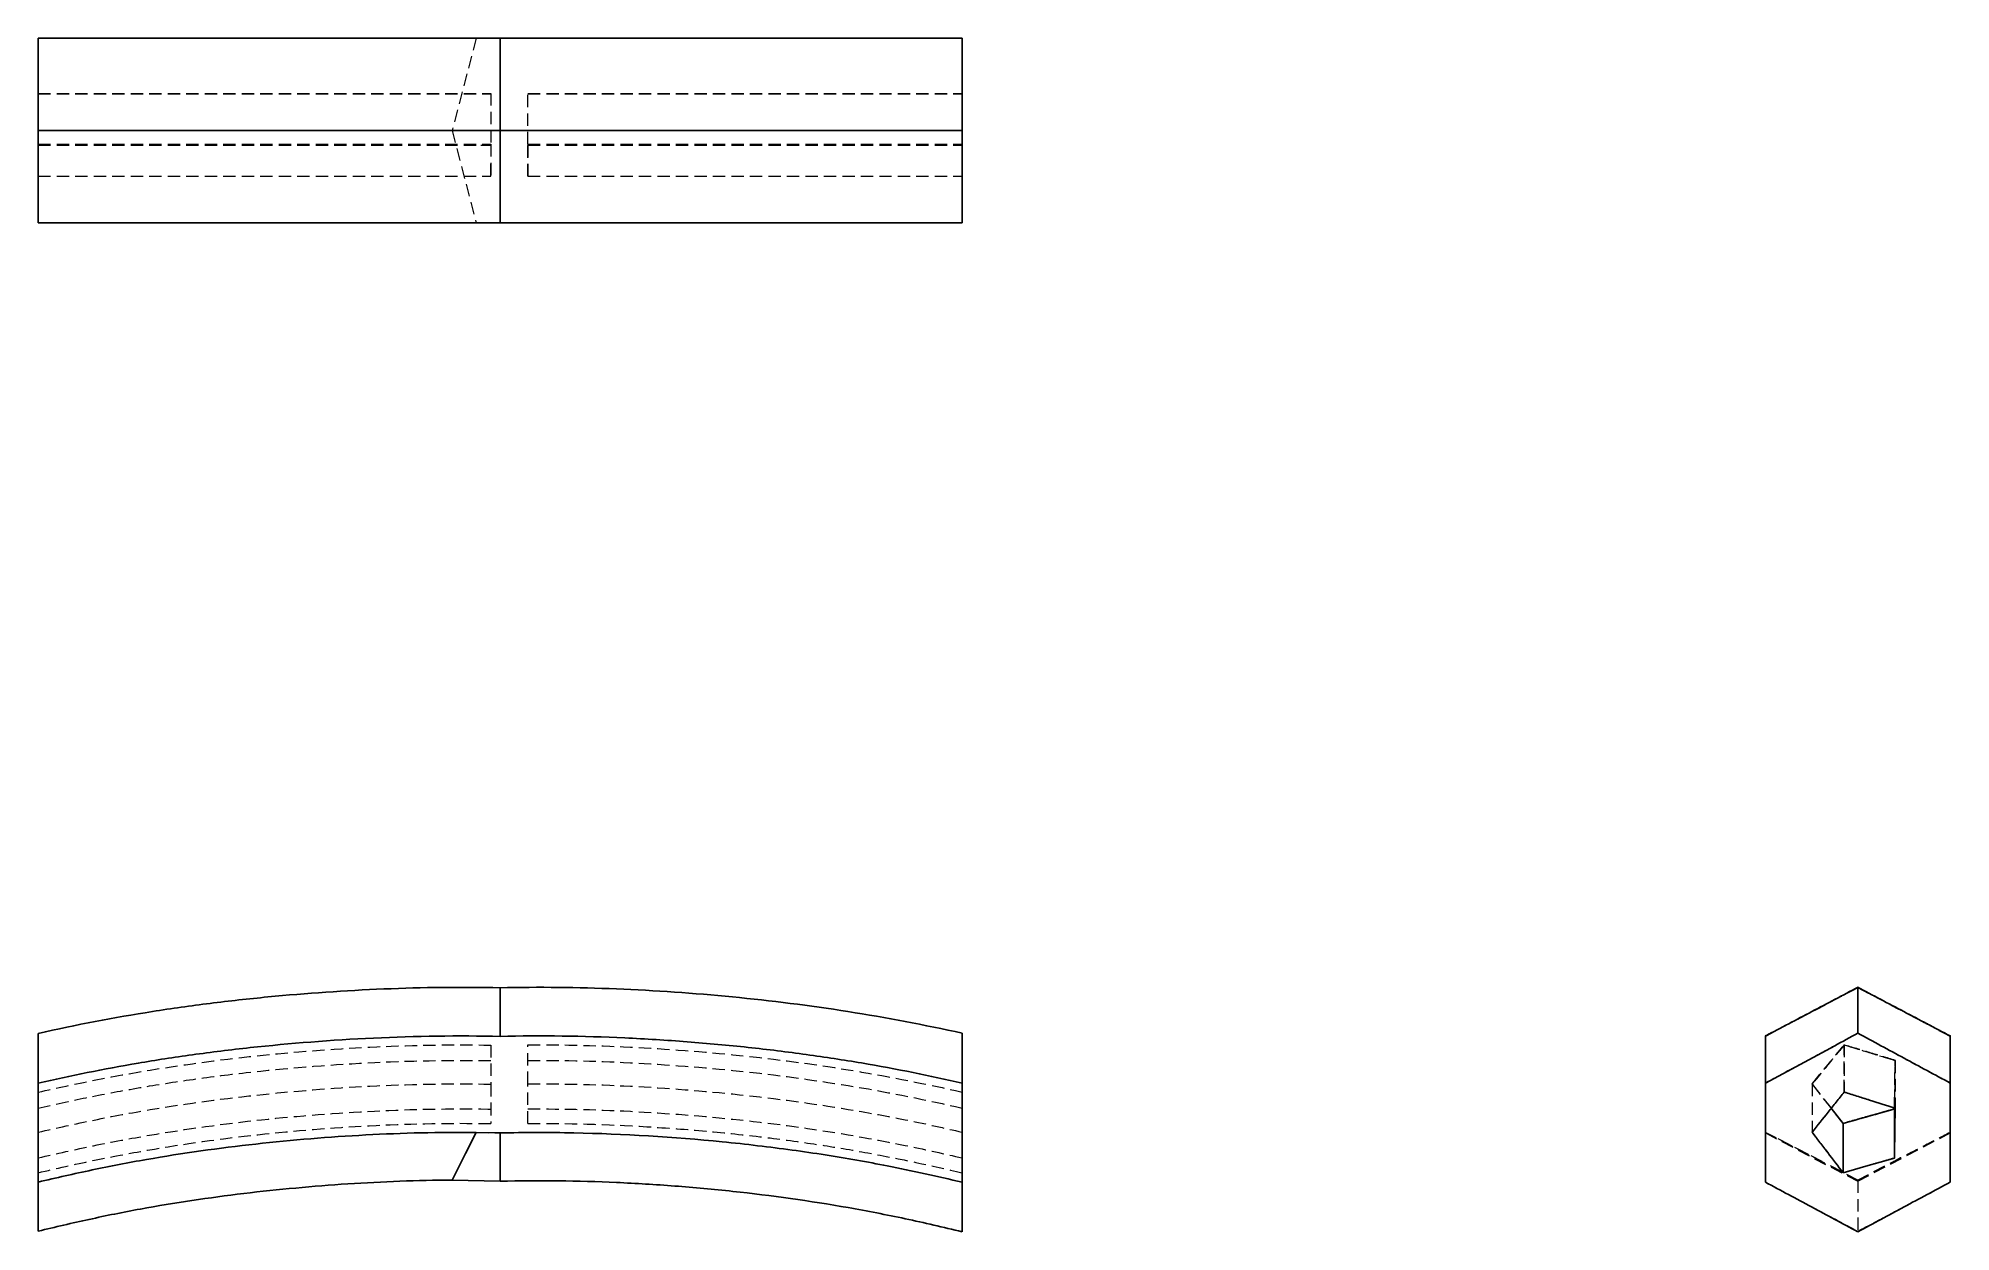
# Model space of a CAD drawing. Header units: millimetres. Extents: x 35 to 232, y 44 to 167.
import ezdxf

# ---------------------------------------------------------------- set-up
doc = ezdxf.new("R2010")
doc.units = ezdxf.units.MM
doc.linetypes.add('HIDDEN', pattern=[1.905, 1.27, -0.635])

msp = doc.modelspace()

# ---------------------------------------------------------------- linework, layer by layer
at = {"color": 7, "linetype": 'HIDDEN', "lineweight": 18}
for p, q in [((80.4, 167.2), (77.93, 157.68)), ((81.61, 161.46), (81.92, 161.46)), ((81.92, 161.46), (81.92, 161.46)), ((77.93, 157.68), (82.87, 157.68)), ((80.87, 156.18), (81.92, 156.18)), ((85.72, 156.27), (85.72, 156.18)), ((81.92, 152.98), (81.92, 154.52)), ((222.68, 69.4), (222.68, 69.39)), ((213.17, 64.13), (213.17, 64.24)), ((213.17, 64.24), (213.17, 64.01)), ((221.28, 63.5), (221.28, 63.48)), ((226.52, 61.9), (226.46, 57.01)), ((226.52, 61.89), (226.52, 61.88)), ((81.92, 59.46), (81.92, 57.5)), ((217.98, 59.48), (217.98, 59.46)), ((217.98, 59.46), (219.52, 57.5)), ((81.92, 57.5), (81.92, 55.39)), ((219.52, 57.5), (221.18, 55.39)), ((226.46, 56.88), (226.46, 57.5)), ((80.87, 55.41), (81.92, 55.39)), ((81.61, 56.89), (81.92, 56.88)), ((221.18, 55.39), (226.46, 56.88)), ((221.18, 55.41), (221.18, 55.41)), ((226.46, 56.84), (226.45, 56.81)), ((226.46, 56.9), (226.46, 56.89)), ((226.46, 56.83), (226.46, 56.9)), ((226.46, 56.9), (226.46, 56.89)), ((80.4, 54.49), (82.87, 54.43)), ((222.68, 49.58), (213.17, 54.49)), ((219, 51.48), (213.17, 54.49)), ((213.17, 54.48), (213.17, 54.12)), ((213.17, 54.43), (222.68, 49.46)), ((232.2, 54.49), (222.68, 49.58)), ((222.68, 49.46), (232.2, 54.43)), ((222.68, 49.58), (222.68, 49.46))]:
    msp.add_line(p, q, dxfattribs=at)
at = {"color": 7, "linetype": 'Continuous', "lineweight": 25}
for p, q in [((80.4, 148.17), (82.87, 148.17)), ((222.71, 69.41), (222.62, 69.46)), ((222.74, 69.46), (222.66, 69.42)), ((213.17, 64.04), (213.17, 54.13)), ((35.3, 59.57), (35.3, 49.37)), ((130.44, 59.57), (130.44, 49.36)), ((232.2, 49.36), (232.2, 59.57)), ((221.18, 55.41), (219.95, 56.98)), ((226.46, 57.01), (226.45, 56.8)), ((226.46, 57.01), (226.46, 56.84)), ((80.4, 54.49), (82.87, 54.43)), ((82.87, 54.43), (82.87, 49.46)), ((213.17, 54.48), (213.17, 54.49)), ((77.93, 49.58), (82.87, 49.46))]:
    msp.add_line(p, q, dxfattribs=at)
at = {"color": 7, "linetype": 'HIDDEN', "lineweight": 18, "flags": 128}
for points in [[(77.93, 157.68), (79.31, 152.35), (80.4, 148.17)], [(85.72, 156.18), (85.72, 154.39), (85.72, 152.98)], [(226.52, 61.9), (226.5, 60.15), (226.49, 59.87), (226.49, 59.59), (226.48, 59.21), (226.48, 58.8), (226.48, 58.64), (226.47, 58.02), (226.46, 56.9)], [(226.46, 57.5), (226.48, 58.91), (226.49, 59.66), (226.5, 60.4), (226.51, 61.14), (226.52, 61.88)], [(85.72, 55.41), (85.72, 57.69), (85.72, 59.49)], [(221.18, 55.41), (219.39, 57.69), (217.98, 59.49)], [(226.46, 56.9), (223.5, 56.07), (221.18, 55.41)]]:
    msp.add_lwpolyline(points, dxfattribs=at)
at = {"color": 7, "linetype": 'Continuous', "lineweight": 25, "flags": 128}
for points in [[(213.17, 59.57), (213.17, 53.85), (213.17, 49.36)], [(226.52, 56.99), (226.49, 54.87), (226.49, 54.59), (226.48, 54.27), (226.48, 53.79), (226.47, 53.15), (226.46, 52.5), (226.46, 51.85)], [(77.93, 49.58), (79.31, 52.33), (80.4, 54.49)], [(226.46, 51.85), (223.5, 51), (221.18, 50.32)]]:
    msp.add_lwpolyline(points, dxfattribs=at)
at = {"color": 7, "linetype": 'Continuous', "lineweight": 25}
for points, knots in [([(35.3, 167.2), (37.25, 167.2), (39.2, 167.2), (43.12, 167.2), (45.09, 167.2), (49.03, 167.2), (51, 167.2), (54.97, 167.2), (56.95, 167.2), (62.92, 167.2), (66.9, 167.2), (74.88, 167.2), (78.87, 167.2), (82.87, 167.2)], [0, 0, 0, 0, 0.125, 0.125, 0.25, 0.25, 0.375, 0.375, 0.5, 0.5, 0.75, 0.75, 1, 1, 1, 1]), ([(35.3, 167.2), (35.3, 166.38), (35.3, 165.57), (35.3, 164.75), (35.3, 163.94), (35.3, 163.12), (35.3, 162.31), (35.3, 160.77), (35.3, 159.22), (35.3, 157.68)], [0, 0, 0, 0, 0.00277459, 0.00277459, 0.00277459, 0.00554918, 0.00554918, 0.00554918, 0.01080492, 0.01080492, 0.01080492, 0.01080492]), ([(82.87, 167.2), (87.68, 167.2), (97.6, 167.2), (109.73, 167.2), (120.77, 167.2), (126.66, 167.2), (130.44, 167.2)], [0, 0, 0, 0, 0.1083452, 0.2166905, 0.2708631, 0.3792083, 0.3792083, 0.3792083, 0.3792083]), ([(130.44, 167.2), (130.44, 165.61), (130.44, 164.02), (130.44, 162.44), (130.44, 160.85), (130.44, 159.27), (130.44, 157.68)], [0, 0, 0, 0, 0.00540569, 0.00540569, 0.00540569, 0.01081138, 0.01081138, 0.01081138, 0.01081138]), ([(35.3, 157.68), (39.2, 157.68), (43.12, 157.68), (49.03, 157.68), (51.01, 157.68), (54.97, 157.68), (56.96, 157.68), (62.92, 157.68), (66.91, 157.68), (74.88, 157.68), (78.87, 157.68), (82.87, 157.68)], [0, 0, 0, 0, 0.25, 0.25, 0.375, 0.375, 0.5, 0.5, 0.75, 0.75, 1, 1, 1, 1]), ([(35.3, 157.68), (35.3, 156.87), (35.3, 156.05), (35.3, 155.24), (35.3, 154.42), (35.3, 153.61), (35.3, 152.8), (35.3, 151.25), (35.3, 149.71), (35.3, 148.17)], [0, 0, 0, 0, 0.00277453, 0.00277453, 0.00277453, 0.00554906, 0.00554906, 0.00554906, 0.01080494, 0.01080494, 0.01080494, 0.01080494]), ([(82.87, 157.68), (86.86, 157.68), (90.85, 157.68), (98.83, 157.68), (102.81, 157.68), (110.76, 157.68), (114.73, 157.68), (122.62, 157.68), (126.54, 157.68), (130.44, 157.68)], [0, 0, 0, 0, 0.25, 0.25, 0.5, 0.5, 0.75, 0.75, 1, 1, 1, 1]), ([(130.44, 157.68), (130.44, 156.89), (130.44, 156.1), (130.44, 155.3), (130.44, 154.11), (130.44, 152.93), (130.44, 151.74), (130.44, 150.55), (130.44, 149.36), (130.44, 148.17)], [0, 0, 0, 0, 0.00270285, 0.00270285, 0.00270285, 0.00675712, 0.00675712, 0.00675712, 0.0108114, 0.0108114, 0.0108114, 0.0108114]), ([(35.3, 148.17), (38.62, 148.17), (42, 148.17), (47.41, 148.17), (49.26, 148.17), (53.1, 148.17), (55.09, 148.17), (61.2, 148.17), (65.48, 148.17), (74.17, 148.17), (78.57, 148.17), (82.87, 148.17)], [0, 0, 0, 0, 0.25, 0.25, 0.375, 0.375, 0.5, 0.5, 0.75, 0.75, 1, 1, 1, 1]), ([(82.87, 148.17), (87.08, 148.17), (91.4, 148.17), (97.85, 148.17), (100, 148.17), (104.25, 148.17), (106.35, 148.17), (110.44, 148.17), (112.45, 148.17), (116.34, 148.17), (118.24, 148.17), (123.72, 148.17), (127.13, 148.17), (130.44, 148.17)], [0, 0, 0, 0, 0.25, 0.25, 0.375, 0.375, 0.5, 0.5, 0.625, 0.625, 0.75, 0.75, 1, 1, 1, 1]), ([(35.3, 64.69), (39.2, 65.57), (43.12, 66.32), (49.03, 67.25), (51.01, 67.53), (54.97, 68.03), (56.96, 68.25), (62.92, 68.82), (66.91, 69.1), (74.88, 69.43), (78.87, 69.47), (82.87, 69.39)], [0, 0, 0, 0, 0.25, 0.25, 0.375, 0.375, 0.5, 0.5, 0.75, 0.75, 1, 1, 1, 1]), ([(82.87, 69.39), (86.86, 69.48), (90.85, 69.43), (98.83, 69.11), (102.81, 68.83), (110.76, 68.06), (114.73, 67.56), (122.62, 66.32), (126.54, 65.57), (130.44, 64.71)], [0, 0, 0, 0, 0.25, 0.25, 0.5, 0.5, 0.75, 0.75, 1, 1, 1, 1]), ([(222.74, 69.46), (221.14, 68.62), (217.96, 66.94), (214.76, 65.26), (213.17, 64.42)], [0, 0, 0, 0, 0.499993, 1, 1, 1, 1]), ([(232.2, 64.42), (230.6, 65.26), (227.41, 66.94), (224.22, 68.62), (222.62, 69.46)], [0, 0, 0, 0, 0.5000059, 1, 1, 1, 1]), ([(222.68, 69.42), (222.68, 69.42), (222.68, 69.45), (222.68, 69.33), (222.68, 69.08), (222.68, 68.66), (222.68, 68.04), (222.68, 67.16), (222.68, 66.08), (222.68, 65.16), (222.68, 64.71)], [0, 0, 0, 0, 0.0302711, 0.1530465, 0.2761, 0.3992351, 0.5490205, 0.6989542, 0.8493856, 1, 1, 1, 1]), ([(35.3, 64.69), (35.3, 64.25), (35.3, 63.81), (35.3, 63.37), (35.3, 62.93), (35.3, 62.5), (35.3, 62.06), (35.3, 61.23), (35.3, 60.4), (35.3, 59.57)], [0, 0, 0, 0, 0.00277453, 0.00277453, 0.00277453, 0.00554906, 0.00554906, 0.00554906, 0.01080494, 0.01080494, 0.01080494, 0.01080494]), ([(35.3, 59.57), (38.62, 60.33), (42, 61.01), (47.41, 61.93), (49.26, 62.22), (53.1, 62.75), (55.09, 63), (61.2, 63.66), (65.48, 64), (74.17, 64.41), (78.57, 64.48), (82.87, 64.38)], [0, 0, 0, 0, 0.25, 0.25, 0.375, 0.375, 0.5, 0.5, 0.75, 0.75, 1, 1, 1, 1]), ([(82.87, 64.38), (87.08, 64.48), (91.4, 64.42), (97.85, 64.12), (100, 63.99), (104.25, 63.66), (106.35, 63.47), (110.44, 63.03), (112.45, 62.78), (116.34, 62.24), (118.24, 61.95), (123.72, 61.02), (127.13, 60.32), (130.44, 59.57)], [0, 0, 0, 0, 0.25, 0.25, 0.375, 0.375, 0.5, 0.5, 0.625, 0.625, 0.75, 0.75, 1, 1, 1, 1]), ([(130.44, 64.71), (130.44, 64.28), (130.44, 63.85), (130.44, 63.42), (130.44, 62.78), (130.44, 62.14), (130.44, 61.5), (130.44, 60.85), (130.44, 60.21), (130.44, 59.57)], [0, 0, 0, 0, 0.00270285, 0.00270285, 0.00270285, 0.00675712, 0.00675712, 0.00675712, 0.0108114, 0.0108114, 0.0108114, 0.0108114]), ([(222.68, 64.71), (221.89, 64.28), (221.1, 63.85), (220.3, 63.42), (219.11, 62.78), (217.93, 62.14), (216.74, 61.5), (215.55, 60.85), (214.36, 60.21), (213.17, 59.57)], [0, 0, 0, 0, 0.00270285, 0.00270285, 0.00270285, 0.00675712, 0.00675712, 0.00675712, 0.0108114, 0.0108114, 0.0108114, 0.0108114]), ([(213.17, 64.41), (213.17, 64.41), (213.17, 64.44), (213.17, 64.3), (213.17, 64), (213.17, 63.54), (213.17, 62.95), (213.17, 62.25), (213.17, 61.45), (213.17, 60.57), (213.17, 59.9), (213.17, 59.57)], [0, 0, 0, 0, 0.037766, 0.169476, 0.30127, 0.431247, 0.557288, 0.676081, 0.788987, 0.896459, 1, 1, 1, 1]), ([(213.17, 64.01), (213.17, 62.4), (213.17, 59.22), (213.17, 56.05), (213.17, 54.48)], [0, 0, 0, 0, 0.506262, 1, 1, 1, 1]), ([(232.2, 59.57), (230.61, 60.43), (229.02, 61.28), (227.44, 62.14), (225.85, 62.99), (224.27, 63.85), (222.68, 64.71)], [0, 0, 0, 0, 0.00540569, 0.00540569, 0.00540569, 0.01081138, 0.01081138, 0.01081138, 0.01081138]), ([(232.2, 64.41), (232.2, 64.42), (232.2, 64.44), (232.2, 64.34), (232.2, 64.13), (232.2, 63.74), (232.2, 63.14), (232.2, 62.22), (232.2, 61.06), (232.2, 60.07), (232.2, 59.57)], [0, 0, 0, 0, 0.021129, 0.134722, 0.248549, 0.362445, 0.521327, 0.680394, 0.840083, 1, 1, 1, 1]), ([(217.98, 54.51), (218.53, 55.2), (219.08, 55.89), (219.63, 56.57), (219.9, 56.92), (220.18, 57.26), (220.45, 57.61), (220.73, 57.95), (221, 58.29), (221.28, 58.64)], [0.000000016, 0.000000016, 0.000000016, 0.000000016, 0.002642193, 0.002642193, 0.002642193, 0.003963291, 0.003963291, 0.003963291, 0.005284376, 0.005284376, 0.005284376, 0.005284376]), ([(221.28, 58.64), (221.71, 58.5), (222.15, 58.36), (222.59, 58.23), (223.02, 58.09), (223.46, 57.95), (223.9, 57.81), (224.77, 57.54), (225.64, 57.26), (226.52, 56.99)], [0, 0, 0, 0, 0.001373068, 0.001373068, 0.001373068, 0.002746136, 0.002746136, 0.002746136, 0.005492272, 0.005492272, 0.005492272, 0.005492272]), ([(226.49, 56.91), (225.6, 56.66), (223.83, 56.16), (222.06, 55.66), (221.18, 55.41)], [0, 0, 0, 0, 0.499998, 1, 1, 1, 1]), ([(221.18, 55.4), (221.18, 55.39), (221.18, 55.39), (221.18, 55.17), (221.18, 54.81), (221.18, 54.31), (221.18, 53.69), (221.18, 52.98), (221.18, 52.18), (221.18, 51.3), (221.18, 50.65), (221.18, 50.32)], [0, 0, 0, 0, 0.096878, 0.222639, 0.347874, 0.470342, 0.587891, 0.697926, 0.802289, 0.902192, 1, 1, 1, 1]), ([(226.46, 56.81), (226.46, 56.76), (226.46, 56.67), (226.46, 56.39), (226.46, 56.03), (226.46, 55.58), (226.46, 55.04), (226.46, 54.4), (226.46, 53.66), (226.46, 52.81), (226.46, 52.17), (226.46, 51.85)], [0, 0, 0, 0, 0.113679, 0.223919, 0.334159, 0.4446, 0.555039, 0.666153, 0.777267, 0.888632, 1, 1, 1, 1]), ([(35.3, 49.37), (37.14, 49.81), (38.99, 50.23), (42.71, 51.01), (44.57, 51.37), (50.17, 52.35), (53.93, 52.87), (61.46, 53.71), (65.25, 54.02), (72.82, 54.43), (76.61, 54.52), (80.4, 54.49)], [0, 0, 0, 0, 0.125, 0.125, 0.25, 0.25, 0.5, 0.5, 0.75, 0.75, 1, 1, 1, 1]), ([(82.87, 54.43), (85.36, 54.49), (92.95, 54.5), (103.38, 53.85), (113.02, 52.7), (118.57, 51.83), (124.38, 50.74), (127.9, 49.96), (130.44, 49.36)], [0, 0, 0, 0, 0.0595069, 0.1785208, 0.2380277, 0.2975347, 0.3272881, 0.4036017, 0.4036017, 0.4036017, 0.4036017]), ([(213.17, 54.13), (213.17, 54.03), (213.17, 53.77), (213.17, 53.12), (213.17, 52.16), (213.17, 50.93), (213.17, 49.88), (213.17, 49.36)], [0, 0, 0, 0, 0.146022, 0.358754, 0.571767, 0.785719, 1, 1, 1, 1]), ([(221.18, 50.32), (220.64, 51.02), (220.11, 51.72), (219.58, 52.42), (219.31, 52.77), (219.04, 53.12), (218.78, 53.46), (218.51, 53.81), (218.24, 54.16), (217.98, 54.51)], [0, 0, 0, 0, 0.002635066, 0.002635066, 0.002635066, 0.003952598, 0.003952598, 0.003952598, 0.005270131, 0.005270131, 0.005270131, 0.005270131]), ([(35.3, 44.31), (37.04, 44.74), (38.79, 45.15), (42.29, 45.91), (44.05, 46.27), (49.35, 47.24), (52.9, 47.77), (60.02, 48.62), (63.6, 48.95), (70.76, 49.42), (74.34, 49.56), (77.93, 49.58)], [0, 0, 0, 0, 0.125, 0.125, 0.25, 0.25, 0.5, 0.5, 0.75, 0.75, 1, 1, 1, 1]), ([(35.3, 49.37), (35.3, 48.94), (35.3, 48.5), (35.3, 48.07), (35.3, 47.63), (35.3, 47.2), (35.3, 46.76), (35.3, 45.94), (35.3, 45.13), (35.3, 44.31)], [0, 0, 0, 0, 0.00277431, 0.00277431, 0.00277431, 0.00554862, 0.00554862, 0.00554862, 0.0107787, 0.0107787, 0.0107787, 0.0107787]), ([(82.87, 49.46), (86.87, 49.56), (90.87, 49.51), (96.85, 49.24), (98.85, 49.12), (102.84, 48.81), (104.83, 48.63), (110.8, 47.99), (114.76, 47.44), (120.67, 46.39), (122.63, 46.01), (126.55, 45.18), (128.49, 44.73), (130.44, 44.25)], [0, 0, 0, 0, 0.25, 0.25, 0.375, 0.375, 0.5, 0.5, 0.75, 0.75, 0.875, 0.875, 1, 1, 1, 1]), ([(130.44, 49.36), (130.44, 48.51), (130.44, 47.66), (130.44, 46.81), (130.44, 45.96), (130.44, 45.11), (130.44, 44.25)], [0, 0, 0, 0, 0.00539891, 0.00539891, 0.00539891, 0.01079783, 0.01079783, 0.01079783, 0.01079783]), ([(213.17, 49.36), (214.75, 48.51), (216.34, 47.66), (217.92, 46.81), (219.51, 45.96), (221.1, 45.11), (222.68, 44.25)], [0, 0, 0, 0, 0.00539891, 0.00539891, 0.00539891, 0.01079783, 0.01079783, 0.01079783, 0.01079783]), ([(222.68, 44.25), (224.27, 45.11), (225.85, 45.96), (227.44, 46.81), (228.23, 47.23), (229.02, 47.66), (229.82, 48.08), (230.61, 48.51), (231.4, 48.94), (232.2, 49.36)], [0, 0, 0, 0, 0.00539892, 0.00539892, 0.00539892, 0.00809838, 0.00809838, 0.00809838, 0.01079785, 0.01079785, 0.01079785, 0.01079785])]:
    msp.add_open_spline(points, degree=3, knots=knots, dxfattribs=at)
for points in [[(82.87, 167.2), (82.87, 164.02), (82.87, 160.85), (82.87, 157.68)], [(82.87, 157.68), (82.87, 154.51), (82.87, 151.34), (82.87, 148.17)], [(82.87, 69.39), (82.87, 67.71), (82.87, 66.04), (82.87, 64.38)]]:
    msp.add_open_spline(points, degree=3, dxfattribs=at)
at = {"color": 7, "linetype": 'HIDDEN', "lineweight": 18}
for points, knots in [([(35.3, 161.52), (36.93, 161.52), (38.57, 161.52), (41.92, 161.52), (43.64, 161.52), (47.18, 161.52), (49, 161.52), (52.77, 161.52), (54.72, 161.52), (60.72, 161.52), (64.92, 161.52), (73.43, 161.52), (77.73, 161.52), (81.92, 161.52)], [0, 0, 0, 0, 0.125, 0.125, 0.25, 0.25, 0.375, 0.375, 0.5, 0.5, 0.75, 0.75, 1, 1, 1, 1]), ([(81.92, 161.52), (81.92, 161.07), (81.92, 160.63), (81.92, 160.18), (81.92, 159.74), (81.92, 159.29), (81.92, 158.85), (81.92, 157.99), (81.92, 157.13), (81.92, 156.28)], [0, 0, 0, 0, 0.001396458, 0.001396458, 0.001396458, 0.002792916, 0.002792916, 0.002792916, 0.005480003, 0.005480003, 0.005480003, 0.005480003]), ([(85.72, 161.52), (89.48, 161.52), (93.24, 161.52), (100.74, 161.52), (104.49, 161.52), (111.96, 161.52), (115.69, 161.52), (123.1, 161.52), (126.78, 161.52), (130.44, 161.52)], [0, 0, 0, 0, 0.25, 0.25, 0.5, 0.5, 0.75, 0.75, 1, 1, 1, 1]), ([(35.3, 161.46), (37.19, 161.46), (39.09, 161.46), (42.91, 161.46), (44.82, 161.46), (50.58, 161.46), (54.43, 161.46), (62.17, 161.46), (66.05, 161.46), (73.82, 161.46), (77.71, 161.46), (81.61, 161.46)], [0, 0, 0, 0, 0.125, 0.125, 0.25, 0.25, 0.5, 0.5, 0.75, 0.75, 1, 1, 1, 1]), ([(85.72, 161.46), (89.48, 161.46), (93.24, 161.46), (100.75, 161.46), (104.5, 161.46), (111.97, 161.46), (115.7, 161.46), (121.25, 161.46), (123.09, 161.46), (126.77, 161.46), (128.61, 161.46), (130.44, 161.46)], [0, 0, 0, 0, 0.25, 0.25, 0.5, 0.5, 0.75, 0.75, 0.875, 0.875, 1, 1, 1, 1]), ([(35.3, 156.28), (37.21, 156.28), (39.12, 156.28), (42.96, 156.28), (44.89, 156.28), (50.69, 156.28), (54.57, 156.28), (62.36, 156.28), (66.27, 156.28), (74.09, 156.28), (78, 156.28), (81.92, 156.28)], [0, 0, 0, 0, 0.125, 0.125, 0.25, 0.25, 0.5, 0.5, 0.75, 0.75, 1, 1, 1, 1]), ([(35.3, 156.18), (37.16, 156.18), (39.03, 156.18), (42.78, 156.18), (44.66, 156.18), (50.33, 156.18), (54.12, 156.18), (61.73, 156.18), (65.56, 156.18), (73.2, 156.18), (77.03, 156.18), (80.87, 156.18)], [0, 0, 0, 0, 0.125, 0.125, 0.25, 0.25, 0.5, 0.5, 0.75, 0.75, 1, 1, 1, 1]), ([(81.92, 156.28), (81.92, 155.98), (81.92, 155.68), (81.92, 155.38), (81.92, 155.09), (81.92, 154.79), (81.92, 154.49), (81.92, 153.99), (81.92, 153.48), (81.92, 152.98)], [0, 0, 0, 0, 0.001411075, 0.001411075, 0.001411075, 0.002822149, 0.002822149, 0.002822149, 0.005202986, 0.005202986, 0.005202986, 0.005202986]), ([(85.72, 156.28), (89.48, 156.28), (93.24, 156.28), (100.74, 156.28), (104.49, 156.28), (111.96, 156.28), (115.68, 156.28), (123.09, 156.28), (126.77, 156.28), (130.44, 156.28)], [0, 0, 0, 0, 0.25, 0.25, 0.5, 0.5, 0.75, 0.75, 1, 1, 1, 1]), ([(85.72, 156.18), (89.75, 156.18), (93.89, 156.18), (100.03, 156.18), (102.07, 156.18), (106.08, 156.18), (108.04, 156.18), (111.86, 156.18), (113.72, 156.18), (117.32, 156.18), (119.06, 156.18), (124.12, 156.18), (127.28, 156.18), (130.44, 156.18)], [0, 0, 0, 0, 0.25, 0.25, 0.375, 0.375, 0.5, 0.5, 0.625, 0.625, 0.75, 0.75, 1, 1, 1, 1]), ([(35.3, 152.98), (37.21, 152.98), (39.12, 152.98), (42.96, 152.98), (44.89, 152.98), (50.68, 152.98), (54.56, 152.98), (62.35, 152.98), (66.26, 152.98), (74.08, 152.98), (78, 152.98), (81.92, 152.98)], [0, 0, 0, 0, 0.125, 0.125, 0.25, 0.25, 0.5, 0.5, 0.75, 0.75, 1, 1, 1, 1]), ([(85.72, 152.98), (89.48, 152.98), (93.24, 152.98), (100.75, 152.98), (104.49, 152.98), (111.96, 152.98), (115.69, 152.98), (121.25, 152.98), (123.09, 152.98), (126.77, 152.98), (128.61, 152.98), (130.44, 152.98)], [0, 0, 0, 0, 0.25, 0.25, 0.5, 0.5, 0.75, 0.75, 0.875, 0.875, 1, 1, 1, 1]), ([(222.66, 69.42), (221.63, 68.87), (219.53, 67.77), (216.36, 66.1), (214.23, 64.98), (213.17, 64.42)], [0, 0, 0, 0, 0.3284079, 0.6642312, 1, 1, 1, 1]), ([(232.25, 64.39), (231.18, 64.95), (229.04, 66.08), (225.86, 67.75), (223.75, 68.87), (222.71, 69.41)], [0, 0, 0, 0, 0.3363, 0.672697, 1, 1, 1, 1]), ([(35.3, 58.63), (37.21, 59.07), (39.12, 59.48), (42.96, 60.24), (44.89, 60.59), (50.69, 61.54), (54.57, 62.05), (62.36, 62.84), (66.27, 63.13), (74.09, 63.49), (78, 63.55), (81.92, 63.48)], [0, 0, 0, 0, 0.125, 0.125, 0.25, 0.25, 0.5, 0.5, 0.75, 0.75, 1, 1, 1, 1]), ([(81.92, 63.48), (81.92, 63.12), (81.92, 62.76), (81.92, 62.39), (81.92, 62.03), (81.92, 61.67), (81.92, 61.3), (81.92, 60.69), (81.92, 60.08), (81.92, 59.46)], [0, 0, 0, 0, 0.001411075, 0.001411075, 0.001411075, 0.002822149, 0.002822149, 0.002822149, 0.005202986, 0.005202986, 0.005202986, 0.005202986]), ([(85.72, 63.51), (89.48, 63.53), (93.24, 63.44), (100.74, 63.04), (104.49, 62.74), (111.96, 61.95), (115.68, 61.44), (123.09, 60.21), (126.77, 59.47), (130.44, 58.64)], [0, 0, 0, 0, 0.25, 0.25, 0.5, 0.5, 0.75, 0.75, 1, 1, 1, 1]), ([(222.68, 64.69), (221.87, 64.25), (221.05, 63.81), (220.24, 63.37), (219.42, 62.93), (218.61, 62.5), (217.8, 62.06), (216.25, 61.23), (214.71, 60.4), (213.17, 59.57)], [0, 0, 0, 0, 0.00277453, 0.00277453, 0.00277453, 0.00554906, 0.00554906, 0.00554906, 0.01080494, 0.01080494, 0.01080494, 0.01080494]), ([(221.3, 63.54), (220.74, 62.86), (219.63, 61.5), (218.51, 60.15), (217.96, 59.47)], [0, 0, 0, 0, 0.49999, 1, 1, 1, 1]), ([(221.3, 63.54), (220.93, 63.08), (220.19, 62.18), (219.07, 60.82), (218.33, 59.92), (217.96, 59.47)], [0, 0, 0, 0, 0.334097, 0.667022, 1, 1, 1, 1]), ([(221.28, 63.48), (220.98, 63.12), (220.68, 62.76), (220.38, 62.39), (220.09, 62.03), (219.79, 61.67), (219.49, 61.3), (218.99, 60.69), (218.48, 60.08), (217.98, 59.46)], [0, 0, 0, 0, 0.001411075, 0.001411075, 0.001411075, 0.002822149, 0.002822149, 0.002822149, 0.005202986, 0.005202986, 0.005202986, 0.005202986]), ([(226.55, 61.9), (225.67, 62.17), (223.9, 62.71), (222.13, 63.25), (221.24, 63.52)], [0, 0, 0, 0, 0.500005, 1, 1, 1, 1]), ([(226.52, 61.91), (225.64, 62.18), (223.88, 62.71), (222.13, 63.25), (221.25, 63.52)], [0, 0, 0, 0, 0.499925, 1, 1, 1, 1]), ([(221.28, 58.63), (221.28, 59.03), (221.28, 59.4), (221.28, 60.1), (221.28, 60.42), (221.28, 61.31), (221.28, 61.8), (221.28, 62.6), (221.28, 62.91), (221.28, 63.35), (221.28, 63.48), (221.28, 63.51)], [0, 0, 0, 0, 0.125, 0.125, 0.25, 0.25, 0.5, 0.5, 0.75, 0.75, 1, 1, 1, 1]), ([(221.28, 63.5), (221.28, 63.5), (221.28, 63.49), (221.28, 63.31), (221.28, 63.04), (221.28, 62.7), (221.28, 62.27), (221.28, 61.74), (221.28, 61.12), (221.28, 60.4), (221.28, 59.58), (221.28, 58.95), (221.28, 58.64)], [0, 0, 0, 0, 0.092144, 0.212147, 0.310164, 0.408181, 0.506367, 0.604552, 0.703306, 0.80206, 0.901029, 1, 1, 1, 1]), ([(226.52, 61.88), (226.07, 62.02), (225.63, 62.15), (225.18, 62.29), (224.74, 62.42), (224.29, 62.56), (223.85, 62.7), (222.99, 62.96), (222.13, 63.22), (221.28, 63.48)], [0, 0, 0, 0, 0.001396458, 0.001396458, 0.001396458, 0.002792916, 0.002792916, 0.002792916, 0.005480003, 0.005480003, 0.005480003, 0.005480003]), ([(232.2, 59.57), (231.38, 60.01), (230.57, 60.44), (229.75, 60.88), (228.94, 61.32), (228.12, 61.76), (227.31, 62.2), (225.77, 63.03), (224.22, 63.86), (222.68, 64.69)], [0, 0, 0, 0, 0.00277459, 0.00277459, 0.00277459, 0.00554918, 0.00554918, 0.00554918, 0.01080492, 0.01080492, 0.01080492, 0.01080492]), ([(232.2, 64.13), (232.2, 64.16), (232.2, 64.21), (232.2, 64.23), (232.2, 64.23)], [0, 0, 0, 0, 0.597961, 1, 1, 1, 1]), ([(232.2, 64.23), (232.2, 62.55), (232.2, 59.17), (232.2, 55.79), (232.2, 54.1)], [0, 0, 0, 0, 0.498202, 1, 1, 1, 1]), ([(232.2, 64.05), (232.2, 62.4), (232.2, 59.09), (232.2, 55.78), (232.2, 54.13)], [0, 0, 0, 0, 0.499257, 1, 1, 1, 1]), ([(35.3, 56.99), (36.93, 57.36), (38.57, 57.72), (41.92, 58.41), (43.64, 58.73), (47.18, 59.35), (49, 59.64), (52.77, 60.17), (54.72, 60.42), (60.72, 61.09), (64.92, 61.44), (73.43, 61.87), (77.73, 61.96), (81.92, 61.88)], [0, 0, 0, 0, 0.125, 0.125, 0.25, 0.25, 0.375, 0.375, 0.5, 0.5, 0.75, 0.75, 1, 1, 1, 1]), ([(85.72, 61.9), (89.48, 61.93), (93.24, 61.83), (100.74, 61.43), (104.49, 61.13), (111.96, 60.33), (115.69, 59.82), (123.1, 58.58), (126.78, 57.83), (130.44, 56.99)], [0, 0, 0, 0, 0.25, 0.25, 0.5, 0.5, 0.75, 0.75, 1, 1, 1, 1]), ([(226.52, 61.81), (226.51, 61.04), (226.49, 59.97), (226.47, 58.37), (226.46, 57.53), (226.46, 57.01)], [0, 0, 0, 0, 0.476872, 0.671316, 1, 1, 1, 1]), ([(226.52, 61.89), (226.52, 61.89), (226.52, 61.88), (226.52, 61.66), (226.52, 61.31), (226.52, 60.8), (226.52, 60.19), (226.52, 59.5), (226.52, 58.77), (226.52, 57.94), (226.52, 57.31), (226.52, 56.99)], [0, 0, 0, 0, 0.0988807, 0.2251443, 0.3512897, 0.477435, 0.6036722, 0.7026443, 0.8016159, 0.9008071, 1, 1, 1, 1]), ([(35.3, 54.51), (37.21, 54.95), (39.12, 55.37), (42.96, 56.15), (44.89, 56.51), (50.68, 57.48), (54.56, 58), (62.35, 58.81), (66.26, 59.11), (74.08, 59.47), (78, 59.54), (81.92, 59.46)], [0, 0, 0, 0, 0.125, 0.125, 0.25, 0.25, 0.5, 0.5, 0.75, 0.75, 1, 1, 1, 1]), ([(85.72, 59.49), (89.48, 59.51), (93.24, 59.42), (100.75, 59.01), (104.49, 58.71), (111.96, 57.89), (115.69, 57.38), (121.25, 56.43), (123.09, 56.09), (126.77, 55.34), (128.61, 54.94), (130.44, 54.51)], [0, 0, 0, 0, 0.25, 0.25, 0.5, 0.5, 0.75, 0.75, 0.875, 0.875, 1, 1, 1, 1]), ([(219.95, 56.98), (219.82, 57.14), (219.16, 57.99), (218.49, 58.83), (217.96, 59.52)], [0, 0, 0, 0, 0.192674, 1, 1, 1, 1]), ([(221.2, 55.4), (220.66, 56.08), (219.58, 57.46), (218.5, 58.83), (217.96, 59.52)], [0, 0, 0, 0, 0.499605, 1, 1, 1, 1]), ([(217.98, 59.48), (217.98, 59.47), (217.98, 59.47), (217.98, 59.29), (217.98, 59.02), (217.98, 58.67), (217.98, 58.23), (217.98, 57.69), (217.98, 57.06), (217.98, 56.32), (217.98, 55.48), (217.98, 54.83), (217.98, 54.51)], [0, 0, 0, 0, 0.090507, 0.208812, 0.307217, 0.405622, 0.504208, 0.602793, 0.701981, 0.801168, 0.900583, 1, 1, 1, 1]), ([(35.3, 51.86), (37.19, 52.3), (39.09, 52.73), (42.91, 53.51), (44.82, 53.87), (50.58, 54.85), (54.43, 55.38), (62.17, 56.2), (66.05, 56.5), (73.82, 56.88), (77.71, 56.95), (81.61, 56.89)], [0, 0, 0, 0, 0.125, 0.125, 0.25, 0.25, 0.5, 0.5, 0.75, 0.75, 1, 1, 1, 1]), ([(35.3, 50.33), (37.16, 50.77), (39.03, 51.19), (42.78, 51.97), (44.66, 52.33), (50.33, 53.31), (54.12, 53.84), (61.73, 54.67), (65.56, 54.98), (73.2, 55.37), (77.03, 55.46), (80.87, 55.41)], [0, 0, 0, 0, 0.125, 0.125, 0.25, 0.25, 0.5, 0.5, 0.75, 0.75, 1, 1, 1, 1]), ([(85.72, 56.9), (89.48, 56.93), (93.24, 56.83), (100.75, 56.42), (104.5, 56.11), (111.97, 55.29), (115.7, 54.77), (121.25, 53.8), (123.09, 53.45), (126.77, 52.69), (128.61, 52.29), (130.44, 51.85)], [0, 0, 0, 0, 0.25, 0.25, 0.5, 0.5, 0.75, 0.75, 0.875, 0.875, 1, 1, 1, 1]), ([(85.72, 55.41), (89.75, 55.44), (93.89, 55.32), (100.03, 54.95), (102.07, 54.8), (106.08, 54.44), (108.04, 54.23), (111.86, 53.77), (113.72, 53.52), (117.32, 52.97), (119.06, 52.68), (124.12, 51.75), (127.28, 51.07), (130.44, 50.32)], [0, 0, 0, 0, 0.25, 0.25, 0.375, 0.375, 0.5, 0.5, 0.625, 0.625, 0.75, 0.75, 1, 1, 1, 1]), ([(226.49, 56.92), (225.6, 56.67), (223.82, 56.17), (222.04, 55.67), (221.14, 55.42)], [0, 0, 0, 0, 0.499992, 1, 1, 1, 1]), ([(213.17, 54.47), (213.17, 54.47), (213.17, 54.49), (213.17, 54.38), (213.17, 54.26), (213.17, 54.14), (213.17, 54.13)], [0, 0, 0, 0, 0.0793215, 0.5296972, 0.9814465, 1, 1, 1, 1]), ([(222.74, 49.48), (221.14, 50.31), (217.95, 51.98), (214.76, 53.65), (213.17, 54.48)], [0, 0, 0, 0, 0.499998, 1, 1, 1, 1]), ([(221.18, 50.33), (220.9, 50.7), (220.62, 51.06), (220.34, 51.43), (220.05, 51.8), (219.77, 52.16), (219.49, 52.53), (218.99, 53.19), (218.48, 53.85), (217.98, 54.51)], [0.000000002, 0.000000002, 0.000000002, 0.000000002, 0.001383312, 0.001383312, 0.001383312, 0.002766624, 0.002766624, 0.002766624, 0.005263573, 0.005263573, 0.005263573, 0.005263573]), ([(232.2, 54.48), (230.6, 53.65), (227.41, 51.98), (224.22, 50.31), (222.62, 49.48)], [0, 0, 0, 0, 0.499999, 1, 1, 1, 1]), ([(232.2, 54.49), (231.22, 53.99), (229.28, 52.98), (227.33, 51.98), (226.36, 51.48)], [0, 0, 0, 0, 0.500096, 1, 1, 1, 1]), ([(232.2, 54.47), (232.2, 54.47), (232.2, 54.49), (232.2, 54.4), (232.2, 54.2), (232.2, 53.86), (232.2, 53.42), (232.2, 52.9), (232.2, 52.31), (232.2, 51.66), (232.2, 50.95), (232.2, 50.19), (232.2, 49.64), (232.2, 49.36)], [0, 0, 0, 0, 0.015718, 0.126197, 0.237453, 0.348012, 0.456444, 0.561345, 0.655848, 0.746116, 0.832952, 0.917167, 1, 1, 1, 1]), ([(226.46, 51.86), (226.01, 51.73), (225.57, 51.6), (225.13, 51.47), (224.68, 51.35), (224.24, 51.22), (223.8, 51.09), (222.92, 50.84), (222.05, 50.58), (221.18, 50.33)], [0.000000001, 0.000000001, 0.000000001, 0.000000001, 0.001382587, 0.001382587, 0.001382587, 0.002765173, 0.002765173, 0.002765173, 0.005494609, 0.005494609, 0.005494609, 0.005494609]), ([(213.17, 49.37), (213.98, 48.94), (214.8, 48.5), (215.61, 48.07), (216.43, 47.63), (217.25, 47.2), (218.06, 46.76), (219.6, 45.94), (221.14, 45.13), (222.68, 44.31)], [0, 0, 0, 0, 0.00277431, 0.00277431, 0.00277431, 0.00554862, 0.00554862, 0.00554862, 0.0107787, 0.0107787, 0.0107787, 0.0107787]), ([(222.68, 49.5), (222.68, 49.5), (222.68, 49.53), (222.68, 49.4), (222.68, 49.13), (222.68, 48.66), (222.68, 47.97), (222.68, 47), (222.68, 45.77), (222.68, 44.76), (222.68, 44.25)], [0, 0, 0, 0, 0.029276, 0.151656, 0.274376, 0.397193, 0.547381, 0.697763, 0.848778, 1, 1, 1, 1]), ([(222.68, 44.31), (223.49, 44.74), (224.3, 45.17), (225.11, 45.6), (225.92, 46.03), (226.72, 46.46), (227.53, 46.89), (229.09, 47.72), (230.64, 48.54), (232.2, 49.37)], [0, 0, 0, 0, 0.00274706, 0.00274706, 0.00274706, 0.00549412, 0.00549412, 0.00549412, 0.01077872, 0.01077872, 0.01077872, 0.01077872])]:
    msp.add_open_spline(points, degree=3, knots=knots, dxfattribs=at)
for points in [[(85.72, 156.28), (85.72, 158.02), (85.72, 159.77), (85.72, 161.52)], [(85.72, 152.98), (85.72, 154.08), (85.72, 155.18), (85.72, 156.28)], [(222.68, 69.39), (219.51, 67.71), (216.34, 66.04), (213.17, 64.38)], [(232.2, 64.38), (229.02, 66.04), (225.85, 67.71), (222.68, 69.39)], [(85.72, 59.49), (85.72, 60.83), (85.72, 62.17), (85.72, 63.51)], [(217.98, 59.49), (219.08, 60.83), (220.18, 62.17), (221.28, 63.51)], [(221.28, 63.51), (223.02, 62.97), (224.77, 62.44), (226.52, 61.9)], [(221.28, 58.63), (223.02, 58.09), (224.77, 57.54), (226.52, 56.99)]]:
    msp.add_open_spline(points, degree=3, dxfattribs=at)

doc.saveas('drawing.dxf')
